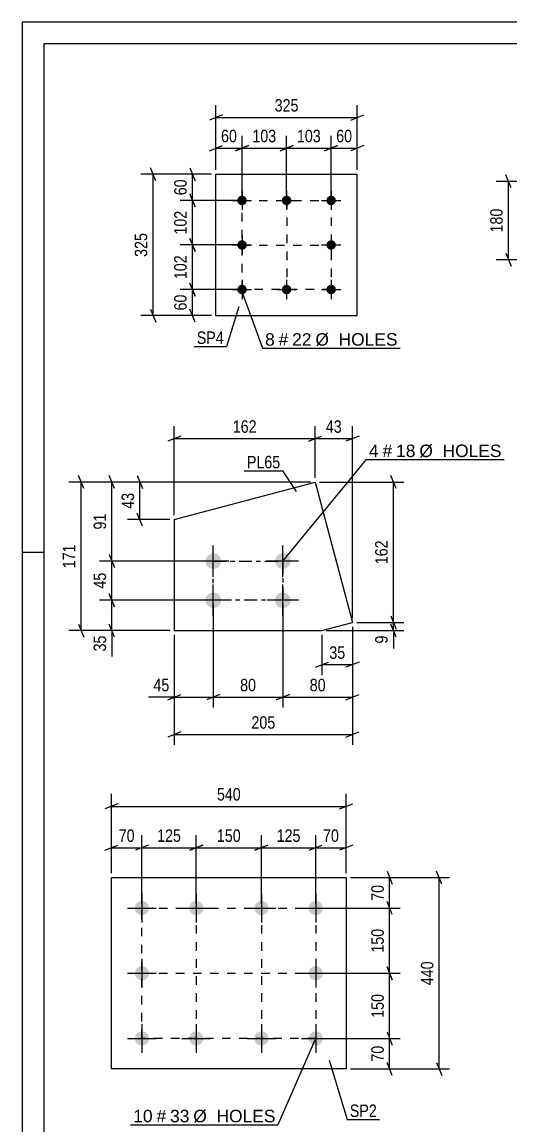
# Model space of a CAD drawing. Header units: millimetres. Extents: x 0 to 594, y 0 to 420.
# Drawn here: x 0 to 112.5, y 166.1 to 420 of the extents above; entities that cross this region are included whole.
import ezdxf

# ---------------------------------------------------------------- set-up
doc = ezdxf.new("R2010")
doc.units = ezdxf.units.MM
doc.linetypes.add('DXK_LINE_DOT2', pattern=[3.9198, 1.9599, -1.9599])
doc.linetypes.add('DXK_LINE_DOT3', pattern=[5.9187, 2.979, -0.9799, 0.9799, -0.9799])
doc.styles.add('Arial', font='ARIAL.TTF', dxfattribs={"height": 0.2})
doc.styles.add('Arial Narrow', font='ARIALN.TTF', dxfattribs={"height": 0.2})

# ---------------------------------------------------------------- blocks, each defined once
blk = doc.blocks.new('Unknown-389627196-1132')
at = {"color": 5, "linetype": 'Continuous'}
for p, q in [((594, 420), (0, 420)), ((0, 420), (0, 0)), ((589, 415), (5, 415)), ((5, 415), (5, 5)), ((5, 298), (0, 298))]:
    blk.add_line(p, q, dxfattribs=at)
blk = doc.blocks.new('Part-389627196-4278 - 4262')
at = {"color": 2, "linetype": 'Continuous'}
for p, q in [((20.57, 179.21), (20.57, 223.21)), ((20.57, 223.21), (74.57, 223.21)), ((74.57, 223.21), (74.57, 179.21)), ((74.57, 179.21), (20.57, 179.21))]:
    blk.add_line(p, q, dxfattribs=at)
blk = doc.blocks.new('Bolt-389627196-4309 - 4262')
at = {"linetype": 'Continuous'}
for points in [[(27.57, 217.86, -1), (27.57, 214.56, -1)], [(40.07, 217.86, -1), (40.07, 214.56, -1)], [(55.07, 217.86, -1), (55.07, 214.56, -1)], [(67.57, 217.86, -1), (67.57, 214.56, -1)], [(27.57, 202.86, -1), (27.57, 199.56, -1)], [(67.57, 202.86, -1), (67.57, 199.56, -1)], [(27.57, 187.86, -1), (27.57, 184.56, -1)], [(40.07, 187.86, -1), (40.07, 184.56, -1)], [(55.07, 187.86, -1), (55.07, 184.56, -1)], [(67.57, 187.86, -1), (67.57, 184.56, -1)]]:
    blk.add_hatch(color=1, dxfattribs=at).paths.add_polyline_path(points)
at = {"color": 1, "linetype": 'Continuous'}
for p, q in [((27.57, 219.51), (27.57, 212.91)), ((40.07, 219.51), (40.07, 212.91)), ((55.07, 219.51), (55.07, 212.91)), ((67.57, 219.51), (67.57, 212.91)), ((24.27, 216.21), (30.87, 216.21)), ((36.77, 216.21), (43.37, 216.21)), ((51.77, 216.21), (58.37, 216.21)), ((64.27, 216.21), (70.87, 216.21)), ((27.57, 204.51), (27.57, 197.91)), ((67.57, 204.51), (67.57, 197.91)), ((24.27, 201.21), (30.87, 201.21)), ((64.27, 201.21), (70.87, 201.21)), ((27.57, 189.51), (27.57, 182.91)), ((40.07, 189.51), (40.07, 182.91)), ((55.07, 189.51), (55.07, 182.91)), ((67.57, 189.51), (67.57, 182.91)), ((24.27, 186.21), (30.87, 186.21)), ((36.77, 186.21), (43.37, 186.21)), ((51.77, 186.21), (58.37, 186.21)), ((64.27, 186.21), (70.87, 186.21))]:
    blk.add_line(p, q, dxfattribs=at)
blk = doc.blocks.new('Bolt-389627196-4029 - 3971')
at = {"linetype": 'Continuous'}
for points in [[(50.61, 380.08, -1), (50.61, 377.88, -1)], [(60.86, 380.08, -1), (60.86, 377.88, -1)], [(71.11, 380.08, -1), (71.11, 377.88, -1)], [(50.61, 369.83, -1), (50.61, 367.63, -1)], [(71.11, 369.83, -1), (71.11, 367.63, -1)], [(50.61, 359.58, -1), (50.61, 357.38, -1)], [(60.86, 359.58, -1), (60.86, 357.38, -1)], [(71.11, 359.58, -1), (71.11, 357.38, -1)]]:
    blk.add_hatch(color=1, dxfattribs=at).paths.add_polyline_path(points)
at = {"color": 1, "linetype": 'Continuous'}
for p, q in [((50.61, 381.18), (50.61, 376.78)), ((60.86, 381.18), (60.86, 376.78)), ((71.11, 381.18), (71.11, 376.78)), ((48.41, 378.98), (52.81, 378.98)), ((58.66, 378.98), (63.06, 378.98)), ((68.91, 378.98), (73.31, 378.98)), ((50.61, 370.93), (50.61, 366.53)), ((71.11, 370.93), (71.11, 366.53)), ((48.41, 368.73), (52.81, 368.73)), ((68.91, 368.73), (73.31, 368.73)), ((50.61, 360.68), (50.61, 356.28)), ((60.86, 360.68), (60.86, 356.28)), ((71.11, 360.68), (71.11, 356.28)), ((48.41, 358.48), (52.81, 358.48)), ((58.66, 358.48), (63.06, 358.48)), ((68.91, 358.48), (73.31, 358.48))]:
    blk.add_line(p, q, dxfattribs=at)
blk = doc.blocks.new('Part-389627196-4034 - 3971')
at = {"color": 2, "linetype": 'Continuous'}
for p, q in [((44.61, 352.48), (44.61, 384.98)), ((44.61, 384.98), (77.11, 384.98)), ((77.11, 352.48), (77.11, 384.98)), ((44.61, 352.48), (77.11, 352.48))]:
    blk.add_line(p, q, dxfattribs=at)
blk = doc.blocks.new('Part-389627196-10511 - 10505')
at = {"color": 2, "linetype": 'Continuous'}
for p, q in [((35.02, 305.56), (67.43, 314.19)), ((67.43, 314.19), (76.03, 281.89)), ((35.02, 305.56), (35, 280.02)), ((69, 280.02), (76.03, 281.89)), ((35, 280.02), (69, 280.02))]:
    blk.add_line(p, q, dxfattribs=at)
blk = doc.blocks.new('Bolt-389627196-10542 - 10505')
at = {"linetype": 'Continuous'}
for points in [[(42.2, 296.02, -1), (45.8, 296.02, -1)], [(58.2, 296.02, -1), (61.8, 296.02, -1)], [(42.2, 287.02, -1), (45.8, 287.02, -1)], [(58.2, 287.02, -1), (61.8, 287.02, -1)]]:
    blk.add_hatch(color=1, dxfattribs=at).paths.add_polyline_path(points)
at = {"color": 1, "linetype": 'Continuous'}
for p, q in [((44, 292.42), (44, 299.62)), ((60, 292.42), (60, 299.62)), ((47.6, 296.02), (40.4, 296.02)), ((63.6, 296.02), (56.4, 296.02)), ((44, 283.42), (44, 290.62)), ((60, 283.42), (60, 290.62)), ((47.6, 287.02), (40.4, 287.02)), ((63.6, 287.02), (56.4, 287.02))]:
    blk.add_line(p, q, dxfattribs=at)
blk = doc.blocks.new('Rectangle-389627196-4405 - 4262')
at = {"color": 1, "linetype": 'DXK_LINE_DOT2'}
blk.add_lwpolyline([(27.57, 216.21), (67.57, 216.21), (67.57, 186.21), (27.57, 186.21), (27.57, 216.21)], close=True, dxfattribs=at)
blk = doc.blocks.new('Rectangle-389627196-4121 - 3971')
at = {"color": 1, "linetype": 'DXK_LINE_DOT2'}
blk.add_lwpolyline([(50.61, 378.98), (71.11, 378.98), (71.11, 358.48), (50.61, 358.48), (50.61, 378.98)], close=True, dxfattribs=at)
blk = doc.blocks.new('Rectangle-389627196-26639 - 10505')
at = {"color": 1, "linetype": 'DXK_LINE_DOT3'}
blk.add_lwpolyline([(44, 296.02), (60, 296.02), (60, 287.02), (44, 287.02), (44, 296.02)], close=True, dxfattribs=at)
blk = doc.blocks.new('Line-389627196-4398 - 4262')
at = {"color": 1, "linetype": 'DXK_LINE_DOT2'}
blk.add_line((27.57, 201.21), (67.57, 201.21), dxfattribs=at)
blk = doc.blocks.new('Line-389627196-4114 - 3971')
at = {"color": 1, "linetype": 'DXK_LINE_DOT2'}
blk.add_line((50.61, 368.68), (71.11, 368.68), dxfattribs=at)
blk = doc.blocks.new('Line-389627196-4391 - 4262')
at = {"color": 1, "linetype": 'DXK_LINE_DOT2'}
blk.add_line((55.07, 216.21), (55.07, 186.21), dxfattribs=at)
blk = doc.blocks.new('Line-389627196-4107 - 3971')
at = {"color": 1, "linetype": 'DXK_LINE_DOT2'}
blk.add_line((60.91, 378.98), (60.91, 358.48), dxfattribs=at)
blk = doc.blocks.new('Line-389627196-4384 - 4262')
at = {"color": 1, "linetype": 'DXK_LINE_DOT2'}
blk.add_line((40.07, 216.21), (40.07, 186.21), dxfattribs=at)
blk = doc.blocks.new('StraightDimension-389627196-4334 - 4262')
at = {"color": 7, "linetype": 'Continuous'}
for p, q in [((67.57, 217.21), (67.57, 232.94)), ((74.57, 224.21), (74.57, 232.94)), ((66.07, 229.49), (69.07, 230.69)), ((67.57, 230.09), (74.57, 230.09)), ((76.07, 230.69), (73.07, 229.49))]:
    blk.add_line(p, q, dxfattribs=at)
at = {"color": 0}
blk.add_wipeout([(73.5, 230.84), (73.5, 235.04), (68.64, 235.04), (68.64, 230.84)], dxfattribs=at)
at = {"color": 3, "style": 'Arial Narrow'}
blk.add_text('70', height=2.863, dxfattribs=at).set_placement((69.24, 231.44))
blk = doc.blocks.new('StraightDimension-389627196-30563 - 4262')
at = {"color": 7, "linetype": 'Continuous'}
for p, q in [((27.57, 217.21), (27.57, 232.94)), ((40.07, 217.21), (40.07, 232.94)), ((29.07, 230.69), (26.07, 229.49)), ((27.57, 230.09), (40.07, 230.09)), ((38.57, 229.49), (41.57, 230.69))]:
    blk.add_line(p, q, dxfattribs=at)
at = {"color": 0}
blk.add_wipeout([(37.16, 230.84), (37.16, 235.04), (30.48, 235.04), (30.48, 230.84)], dxfattribs=at)
at = {"color": 3, "style": 'Arial Narrow'}
blk.add_text('125', height=2.863, dxfattribs=at).set_placement((31.08, 231.44))
blk = doc.blocks.new('StraightDimension-389627196-30565 - 4262')
at = {"color": 7, "linetype": 'Continuous'}
for p, q in [((40.07, 217.21), (40.07, 232.94)), ((55.07, 217.21), (55.07, 232.94)), ((41.57, 230.69), (38.57, 229.49)), ((40.07, 230.09), (55.07, 230.09)), ((53.57, 229.49), (56.57, 230.69))]:
    blk.add_line(p, q, dxfattribs=at)
at = {"color": 0}
blk.add_wipeout([(50.91, 230.84), (50.91, 235.04), (44.23, 235.04), (44.23, 230.84)], dxfattribs=at)
at = {"color": 3, "style": 'Arial Narrow'}
blk.add_text('150', height=2.863, dxfattribs=at).set_placement((44.83, 231.44))
blk = doc.blocks.new('StraightDimension-389627196-4360 - 4262')
at = {"color": 7, "linetype": 'Continuous'}
for p, q in [((68.57, 186.21), (86.97, 186.21)), ((83.97, 187.71), (85.17, 184.71)), ((84.57, 179.21), (84.57, 186.21)), ((85.17, 177.71), (83.97, 180.71)), ((75.57, 179.21), (86.97, 179.21))]:
    blk.add_line(p, q, dxfattribs=at)
at = {"color": 0}
blk.add_wipeout([(83.82, 185.14), (79.62, 185.14), (79.62, 180.28), (83.82, 180.28)], dxfattribs=at)
at = {"color": 3, "style": 'Arial Narrow'}
blk.add_text('70', height=2.863, rotation=90.0002, dxfattribs=at).set_placement((83.22, 180.88))
blk = doc.blocks.new('StraightDimension-389627196-4311 - 4262')
at = {"color": 7, "linetype": 'Continuous'}
for p, q in [((20.57, 224.21), (20.57, 242.45)), ((74.57, 224.21), (74.57, 242.45)), ((22.07, 240.2), (19.07, 239)), ((20.57, 239.6), (74.57, 239.6)), ((73.07, 239), (76.07, 240.2))]:
    blk.add_line(p, q, dxfattribs=at)
at = {"color": 0}
blk.add_wipeout([(50.91, 240.35), (50.91, 244.55), (44.23, 244.55), (44.23, 240.35)], dxfattribs=at)
at = {"color": 3, "style": 'Arial Narrow'}
blk.add_text('540', height=2.863, dxfattribs=at).set_placement((44.83, 240.95))
blk = doc.blocks.new('StraightDimension-389627196-4324 - 4262')
at = {"color": 7, "linetype": 'Continuous'}
for p, q in [((20.57, 224.21), (20.57, 232.94)), ((27.57, 217.21), (27.57, 232.94)), ((19.07, 229.49), (22.07, 230.69)), ((20.57, 230.09), (27.57, 230.09)), ((29.07, 230.69), (26.07, 229.49))]:
    blk.add_line(p, q, dxfattribs=at)
at = {"color": 0}
blk.add_wipeout([(26.5, 230.84), (26.5, 235.04), (21.64, 235.04), (21.64, 230.84)], dxfattribs=at)
at = {"color": 3, "style": 'Arial Narrow'}
blk.add_text('70', height=2.863, dxfattribs=at).set_placement((22.24, 231.44))
blk = doc.blocks.new('StraightDimension-389627196-4349 - 4262')
at = {"color": 7, "linetype": 'Continuous'}
for p, q in [((96.58, 221.71), (95.38, 224.71)), ((75.57, 223.21), (98.38, 223.21)), ((95.98, 179.21), (95.98, 223.21)), ((95.38, 180.71), (96.58, 177.71)), ((75.57, 179.21), (98.38, 179.21))]:
    blk.add_line(p, q, dxfattribs=at)
at = {"color": 0}
blk.add_wipeout([(95.23, 204.55), (91.03, 204.55), (91.03, 197.86), (95.23, 197.86)], dxfattribs=at)
at = {"color": 3, "style": 'Arial Narrow'}
blk.add_text('440', height=2.863, rotation=90.0002, dxfattribs=at).set_placement((94.63, 198.46))
blk = doc.blocks.new('StraightDimension-389627196-4370 - 4262')
at = {"color": 7, "linetype": 'Continuous'}
for p, q in [((83.97, 224.71), (85.17, 221.71)), ((75.57, 223.21), (86.97, 223.21)), ((84.57, 216.21), (84.57, 223.21)), ((68.57, 216.21), (86.97, 216.21)), ((85.17, 214.71), (83.97, 217.71))]:
    blk.add_line(p, q, dxfattribs=at)
at = {"color": 0}
blk.add_wipeout([(83.82, 222.14), (79.62, 222.14), (79.62, 217.28), (83.82, 217.28)], dxfattribs=at)
at = {"color": 3, "style": 'Arial Narrow'}
blk.add_text('70', height=2.863, rotation=90.0002, dxfattribs=at).set_placement((83.22, 217.88))
blk = doc.blocks.new('StraightDimension-389627196-30567 - 4262')
at = {"color": 7, "linetype": 'Continuous'}
for p, q in [((55.07, 217.21), (55.07, 232.94)), ((67.57, 217.21), (67.57, 232.94)), ((56.57, 230.69), (53.57, 229.49)), ((55.07, 230.09), (67.57, 230.09)), ((66.07, 229.49), (69.07, 230.69))]:
    blk.add_line(p, q, dxfattribs=at)
at = {"color": 0}
blk.add_wipeout([(64.66, 230.84), (64.66, 235.04), (57.98, 235.04), (57.98, 230.84)], dxfattribs=at)
at = {"color": 3, "style": 'Arial Narrow'}
blk.add_text('125', height=2.863, dxfattribs=at).set_placement((58.58, 231.44))
blk = doc.blocks.new('StraightDimension-389627196-30587 - 4262')
at = {"color": 7, "linetype": 'Continuous'}
for p, q in [((68.57, 201.21), (86.97, 201.21)), ((85.17, 199.71), (83.97, 202.71)), ((84.57, 186.21), (84.57, 201.21)), ((68.57, 186.21), (86.97, 186.21)), ((83.97, 187.71), (85.17, 184.71))]:
    blk.add_line(p, q, dxfattribs=at)
at = {"color": 0}
blk.add_wipeout([(83.82, 197.05), (79.62, 197.05), (79.62, 190.36), (83.82, 190.36)], dxfattribs=at)
at = {"color": 3, "style": 'Arial Narrow'}
blk.add_text('150', height=2.863, rotation=90.0002, dxfattribs=at).set_placement((83.22, 190.96))
blk = doc.blocks.new('StraightDimension-389627196-30589 - 4262')
at = {"color": 7, "linetype": 'Continuous'}
for p, q in [((68.57, 216.21), (86.97, 216.21)), ((85.17, 214.71), (83.97, 217.71)), ((84.57, 201.21), (84.57, 216.21)), ((68.57, 201.21), (86.97, 201.21)), ((83.97, 202.71), (85.17, 199.71))]:
    blk.add_line(p, q, dxfattribs=at)
at = {"color": 0}
blk.add_wipeout([(83.82, 212.05), (79.62, 212.05), (79.62, 205.36), (83.82, 205.36)], dxfattribs=at)
at = {"color": 3, "style": 'Arial Narrow'}
blk.add_text('150', height=2.863, rotation=90.0002, dxfattribs=at).set_placement((83.22, 205.96))
blk = doc.blocks.new('StraightDimension-389627196-25412 - 4871')
at = {"color": 7, "linetype": 'Continuous'}
for p, q in [((112.52, 381.85), (111.32, 384.85)), ((131.77, 383.35), (109.07, 383.35)), ((111.92, 365.35), (111.92, 383.35)), ((111.32, 366.85), (112.52, 363.85)), ((141.62, 365.35), (109.07, 365.35))]:
    blk.add_line(p, q, dxfattribs=at)
at = {"color": 0}
blk.add_wipeout([(111.17, 377.7), (106.97, 377.7), (106.97, 371.01), (111.17, 371.01)], dxfattribs=at)
at = {"color": 3, "style": 'Arial Narrow'}
blk.add_text('180', height=2.863, rotation=90.0002, dxfattribs=at).set_placement((110.57, 371.61))
blk = doc.blocks.new('StraightDimension-389627196-32167 - 3971')
at = {"color": 7, "linetype": 'Continuous'}
for p, q in [((44.61, 385.98), (44.61, 393.87)), ((50.61, 379.98), (50.61, 393.87)), ((43.11, 390.42), (46.11, 391.62)), ((44.61, 391.02), (50.61, 391.02)), ((52.11, 391.62), (49.11, 390.42))]:
    blk.add_line(p, q, dxfattribs=at)
at = {"color": 0}
blk.add_wipeout([(50.04, 391.77), (50.04, 395.97), (45.18, 395.97), (45.18, 391.77)], dxfattribs=at)
at = {"color": 3, "style": 'Arial Narrow'}
blk.add_text('60', height=2.863, dxfattribs=at).set_placement((45.78, 392.37))
blk = doc.blocks.new('StraightDimension-389627196-32120 - 3971')
at = {"color": 7, "linetype": 'Continuous'}
for p, q in [((49.61, 358.48), (36.36, 358.48)), ((38.61, 359.98), (39.81, 356.98)), ((39.21, 352.48), (39.21, 358.48)), ((39.81, 350.98), (38.61, 353.98)), ((43.61, 352.48), (36.36, 352.48))]:
    blk.add_line(p, q, dxfattribs=at)
at = {"color": 0}
blk.add_wipeout([(38.46, 357.91), (34.26, 357.91), (34.26, 353.06), (38.46, 353.06)], dxfattribs=at)
at = {"color": 3, "style": 'Arial Narrow'}
blk.add_text('60', height=2.863, rotation=90.0002, dxfattribs=at).set_placement((37.86, 353.66))
blk = doc.blocks.new('StraightDimension-389627196-32117 - 3971')
at = {"color": 7, "linetype": 'Continuous'}
for p, q in [((38.61, 386.48), (39.81, 383.48)), ((43.61, 384.98), (36.36, 384.98)), ((39.21, 378.98), (39.21, 384.98)), ((49.61, 378.98), (36.36, 378.98)), ((39.81, 377.48), (38.61, 380.48))]:
    blk.add_line(p, q, dxfattribs=at)
at = {"color": 0}
blk.add_wipeout([(38.46, 384.41), (34.26, 384.41), (34.26, 379.56), (38.46, 379.56)], dxfattribs=at)
at = {"color": 3, "style": 'Arial Narrow'}
blk.add_text('60', height=2.863, rotation=90.0002, dxfattribs=at).set_placement((37.86, 380.16))
blk = doc.blocks.new('StraightDimension-389627196-32166 - 3971')
at = {"color": 7, "linetype": 'Continuous'}
for p, q in [((50.61, 379.98), (50.61, 393.87)), ((60.86, 379.98), (60.86, 393.87)), ((49.11, 390.42), (52.11, 391.62)), ((50.61, 391.02), (60.86, 391.02)), ((62.36, 391.62), (59.36, 390.42))]:
    blk.add_line(p, q, dxfattribs=at)
at = {"color": 0}
blk.add_wipeout([(59.08, 391.77), (59.08, 395.97), (52.39, 395.97), (52.39, 391.77)], dxfattribs=at)
at = {"color": 3, "style": 'Arial Narrow'}
blk.add_text('103', height=2.863, dxfattribs=at).set_placement((52.99, 392.37))
blk = doc.blocks.new('StraightDimension-389627196-32118 - 3971')
at = {"color": 7, "linetype": 'Continuous'}
for p, q in [((49.61, 378.98), (36.36, 378.98)), ((38.61, 380.48), (39.81, 377.48)), ((39.21, 368.73), (39.21, 378.98)), ((49.61, 368.73), (36.36, 368.73)), ((39.81, 367.23), (38.61, 370.23))]:
    blk.add_line(p, q, dxfattribs=at)
at = {"color": 0}
blk.add_wipeout([(38.46, 377.2), (34.26, 377.2), (34.26, 370.52), (38.46, 370.52)], dxfattribs=at)
at = {"color": 3, "style": 'Arial Narrow'}
blk.add_text('102', height=2.863, rotation=90.0002, dxfattribs=at).set_placement((37.86, 371.12))
blk = doc.blocks.new('StraightDimension-389627196-32119 - 3971')
at = {"color": 7, "linetype": 'Continuous'}
for p, q in [((49.61, 368.73), (36.36, 368.73)), ((38.61, 370.23), (39.81, 367.23)), ((39.21, 358.48), (39.21, 368.73)), ((49.61, 358.48), (36.36, 358.48)), ((39.81, 356.98), (38.61, 359.98))]:
    blk.add_line(p, q, dxfattribs=at)
at = {"color": 0}
blk.add_wipeout([(38.46, 366.95), (34.26, 366.95), (34.26, 360.27), (38.46, 360.27)], dxfattribs=at)
at = {"color": 3, "style": 'Arial Narrow'}
blk.add_text('102', height=2.863, rotation=90.0002, dxfattribs=at).set_placement((37.86, 360.87))
blk = doc.blocks.new('StraightDimension-389627196-32142 - 3971')
at = {"color": 7, "linetype": 'Continuous'}
for p, q in [((30.74, 383.48), (29.54, 386.48)), ((43.61, 384.98), (27.29, 384.98)), ((30.14, 352.48), (30.14, 384.98)), ((29.54, 353.98), (30.74, 350.98)), ((43.61, 352.48), (27.29, 352.48))]:
    blk.add_line(p, q, dxfattribs=at)
at = {"color": 0}
blk.add_wipeout([(29.39, 372.08), (25.19, 372.08), (25.19, 365.39), (29.39, 365.39)], dxfattribs=at)
at = {"color": 3, "style": 'Arial Narrow'}
blk.add_text('325', height=2.863, rotation=90.0002, dxfattribs=at).set_placement((28.79, 365.99))
blk = doc.blocks.new('StraightDimension-389627196-32153 - 3971')
at = {"color": 7, "linetype": 'Continuous'}
for p, q in [((46.11, 398.66), (43.11, 397.46)), ((44.61, 385.98), (44.61, 400.91)), ((75.61, 397.46), (78.61, 398.66)), ((77.11, 385.98), (77.11, 400.91)), ((44.61, 398.06), (77.11, 398.06))]:
    blk.add_line(p, q, dxfattribs=at)
at = {"color": 0}
blk.add_wipeout([(64.2, 398.81), (64.2, 403.01), (57.52, 403.01), (57.52, 398.81)], dxfattribs=at)
at = {"color": 3, "style": 'Arial Narrow'}
blk.add_text('325', height=2.863, dxfattribs=at).set_placement((58.12, 399.41))
blk = doc.blocks.new('StraightDimension-389627196-32164 - 3971')
at = {"color": 7, "linetype": 'Continuous'}
for p, q in [((71.11, 379.98), (71.11, 393.87)), ((77.11, 385.98), (77.11, 393.87)), ((69.61, 390.42), (72.61, 391.62)), ((71.11, 391.02), (77.11, 391.02)), ((78.61, 391.62), (75.61, 390.42))]:
    blk.add_line(p, q, dxfattribs=at)
at = {"color": 0}
blk.add_wipeout([(76.54, 391.77), (76.54, 395.97), (71.68, 395.97), (71.68, 391.77)], dxfattribs=at)
at = {"color": 3, "style": 'Arial Narrow'}
blk.add_text('60', height=2.863, dxfattribs=at).set_placement((72.28, 392.37))
blk = doc.blocks.new('StraightDimension-389627196-32165 - 3971')
at = {"color": 7, "linetype": 'Continuous'}
for p, q in [((60.86, 379.98), (60.86, 393.87)), ((71.11, 379.98), (71.11, 393.87)), ((59.36, 390.42), (62.36, 391.62)), ((60.86, 391.02), (71.11, 391.02)), ((72.61, 391.62), (69.61, 390.42))]:
    blk.add_line(p, q, dxfattribs=at)
at = {"color": 0}
blk.add_wipeout([(69.33, 391.77), (69.33, 395.97), (62.64, 395.97), (62.64, 391.77)], dxfattribs=at)
at = {"color": 3, "style": 'Arial Narrow'}
blk.add_text('103', height=2.863, dxfattribs=at).set_placement((63.24, 392.37))
blk = doc.blocks.new('StraightDimension-389627196-10551 - 10505')
at = {"color": 7, "linetype": 'Continuous'}
for p, q in [((20.07, 297.52), (21.27, 294.52)), ((43, 296.02), (17.82, 296.02)), ((20.67, 287.02), (20.67, 296.02)), ((43, 287.02), (17.82, 287.02)), ((21.27, 285.52), (20.07, 288.52))]:
    blk.add_line(p, q, dxfattribs=at)
at = {"color": 0}
blk.add_wipeout([(19.92, 293.95), (15.72, 293.95), (15.72, 289.09), (19.92, 289.09)], dxfattribs=at)
at = {"color": 3, "style": 'Arial Narrow'}
blk.add_text('45', height=2.863, rotation=90.0002, dxfattribs=at).set_placement((19.32, 289.69))
blk = doc.blocks.new('StraightDimension-389627196-26624 - 10505')
at = {"color": 7, "linetype": 'Continuous'}
for p, q in [((77.03, 281.89), (87.86, 281.89)), ((84.86, 283.39), (86.06, 280.39)), ((85.46, 280.02), (85.46, 281.89)), ((70, 280.02), (87.86, 280.02)), ((86.06, 278.52), (84.86, 281.52))]:
    blk.add_line(p, q, dxfattribs=at)
at = {"color": 0}
blk.add_wipeout([(84.71, 279.49), (80.51, 279.49), (80.51, 276.46), (84.71, 276.46)], dxfattribs=at)
at = {"color": 7, "linetype": 'Continuous'}
blk.add_line((85.46, 280.02), (85.46, 275.94), dxfattribs=at)
blk.add_line((85.46, 280.02), (85.46, 275.94), dxfattribs=at)
at = {"color": 3, "style": 'Arial Narrow'}
blk.add_text('9', height=2.86, rotation=90.0002, dxfattribs=at).set_placement((84.11, 277.06))
blk = doc.blocks.new('StraightDimension-389627196-10544 - 10505')
at = {"color": 7, "linetype": 'Continuous'}
for p, q in [((14.18, 312.69), (12.98, 315.69)), ((66.43, 314.19), (10.73, 314.19)), ((13.58, 280.02), (13.58, 314.19)), ((34, 280.02), (10.73, 280.02)), ((12.98, 281.52), (14.18, 278.52))]:
    blk.add_line(p, q, dxfattribs=at)
at = {"color": 0}
blk.add_wipeout([(12.83, 300.45), (8.63, 300.45), (8.63, 293.76), (12.83, 293.76)], dxfattribs=at)
at = {"color": 3, "style": 'Arial Narrow'}
blk.add_text('171', height=2.863, rotation=90.0002, dxfattribs=at).set_placement((12.23, 294.36))
blk = doc.blocks.new('StraightDimension-389627196-10561 - 10505')
at = {"color": 7, "linetype": 'Continuous'}
for p, q in [((21.27, 312.69), (20.07, 315.69)), ((66.43, 314.19), (17.82, 314.19)), ((20.67, 296.02), (20.67, 314.19)), ((20.07, 297.52), (21.27, 294.52)), ((43, 296.02), (17.82, 296.02))]:
    blk.add_line(p, q, dxfattribs=at)
at = {"color": 0}
blk.add_wipeout([(19.92, 307.53), (15.72, 307.53), (15.72, 302.68), (19.92, 302.68)], dxfattribs=at)
at = {"color": 3, "style": 'Arial Narrow'}
blk.add_text('91', height=2.863, rotation=90.0002, dxfattribs=at).set_placement((19.32, 303.28))
blk = doc.blocks.new('StraightDimension-389627196-10569 - 10505')
at = {"color": 7, "linetype": 'Continuous'}
for p, q in [((43, 287.02), (17.82, 287.02)), ((20.07, 288.52), (21.27, 285.52)), ((20.67, 280.02), (20.67, 287.02)), ((34, 280.02), (17.82, 280.02)), ((21.27, 278.52), (20.07, 281.52))]:
    blk.add_line(p, q, dxfattribs=at)
at = {"color": 0}
blk.add_wipeout([(19.92, 279.49), (15.72, 279.49), (15.72, 274.64), (19.92, 274.64)], dxfattribs=at)
at = {"color": 7, "linetype": 'Continuous'}
blk.add_line((20.67, 280.02), (20.67, 274.11), dxfattribs=at)
blk.add_line((20.67, 280.02), (20.67, 274.11), dxfattribs=at)
at = {"color": 3, "style": 'Arial Narrow'}
blk.add_text('35', height=2.863, rotation=90.0002, dxfattribs=at).set_placement((19.32, 275.24))
blk = doc.blocks.new('StraightDimension-389627196-10580 - 10505')
at = {"color": 7, "linetype": 'Continuous'}
for p, q in [((76.03, 280.89), (76.03, 253.72)), ((35, 279.02), (35, 253.72)), ((36.5, 256.72), (33.5, 255.52)), ((74.53, 255.52), (77.53, 256.72)), ((35, 256.12), (76.03, 256.12))]:
    blk.add_line(p, q, dxfattribs=at)
at = {"color": 0}
blk.add_wipeout([(58.86, 256.87), (58.86, 261.07), (52.17, 261.07), (52.17, 256.87)], dxfattribs=at)
at = {"color": 3, "style": 'Arial Narrow'}
blk.add_text('205', height=2.863, dxfattribs=at).set_placement((52.77, 257.47))
blk = doc.blocks.new('StraightDimension-389627196-10587 - 10505')
at = {"color": 7, "linetype": 'Continuous'}
for p, q in [((44, 286.02), (44, 262.33)), ((35, 279.02), (35, 262.33)), ((33.5, 264.13), (36.5, 265.33)), ((35, 264.73), (44, 264.73)), ((45.5, 265.33), (42.5, 264.13))]:
    blk.add_line(p, q, dxfattribs=at)
at = {"color": 0}
blk.add_wipeout([(34.48, 265.48), (34.48, 269.68), (29.62, 269.68), (29.62, 265.48)], dxfattribs=at)
at = {"color": 7, "linetype": 'Continuous'}
blk.add_line((35, 264.73), (29.1, 264.73), dxfattribs=at)
blk.add_line((35, 264.73), (29.1, 264.73), dxfattribs=at)
at = {"color": 3, "style": 'Arial Narrow'}
blk.add_text('45', height=2.863, dxfattribs=at).set_placement((30.22, 266.08))
blk = doc.blocks.new('StraightDimension-389627196-10597 - 10505')
at = {"color": 7, "linetype": 'Continuous'}
for p, q in [((44, 286.02), (44, 262.33)), ((60, 286.02), (60, 262.33)), ((45.5, 265.33), (42.5, 264.13)), ((44, 264.73), (60, 264.73)), ((58.5, 264.13), (61.5, 265.33))]:
    blk.add_line(p, q, dxfattribs=at)
at = {"color": 0}
blk.add_wipeout([(54.43, 265.48), (54.43, 269.68), (49.58, 269.68), (49.58, 265.48)], dxfattribs=at)
at = {"color": 3, "style": 'Arial Narrow'}
blk.add_text('80', height=2.863, dxfattribs=at).set_placement((50.18, 266.08))
blk = doc.blocks.new('StraightDimension-389627196-10607 - 10505')
at = {"color": 7, "linetype": 'Continuous'}
for p, q in [((60, 286.02), (60, 262.33)), ((76.03, 280.89), (76.03, 262.33)), ((61.5, 265.33), (58.5, 264.13)), ((60, 264.73), (76.03, 264.73)), ((74.53, 264.13), (77.53, 265.33))]:
    blk.add_line(p, q, dxfattribs=at)
at = {"color": 0}
blk.add_wipeout([(70.44, 265.48), (70.44, 269.68), (65.59, 269.68), (65.59, 265.48)], dxfattribs=at)
at = {"color": 3, "style": 'Arial Narrow'}
blk.add_text('80', height=2.863, dxfattribs=at).set_placement((66.19, 266.08))
blk = doc.blocks.new('StraightDimension-389627196-26589 - 10505')
at = {"color": 7, "linetype": 'Continuous'}
for p, q in [((67.43, 315.19), (67.43, 327.04)), ((76.03, 282.89), (76.03, 327.04)), ((65.93, 323.59), (68.93, 324.79)), ((67.43, 324.19), (76.03, 324.19)), ((77.53, 324.79), (74.53, 323.59))]:
    blk.add_line(p, q, dxfattribs=at)
at = {"color": 0}
blk.add_wipeout([(74.16, 324.94), (74.16, 329.14), (69.3, 329.14), (69.3, 324.94)], dxfattribs=at)
at = {"color": 3, "style": 'Arial Narrow'}
blk.add_text('43', height=2.863, dxfattribs=at).set_placement((69.9, 325.54))
blk = doc.blocks.new('StraightDimension-389627196-26590 - 10505')
at = {"color": 7, "linetype": 'Continuous'}
for p, q in [((35.02, 306.56), (35.02, 327.04)), ((67.43, 315.19), (67.43, 327.04)), ((36.52, 324.79), (33.52, 323.59)), ((35.02, 324.19), (67.43, 324.19)), ((65.93, 323.59), (68.93, 324.79))]:
    blk.add_line(p, q, dxfattribs=at)
at = {"color": 0}
blk.add_wipeout([(54.57, 324.94), (54.57, 329.14), (47.88, 329.14), (47.88, 324.94)], dxfattribs=at)
at = {"color": 3, "style": 'Arial Narrow'}
blk.add_text('162', height=2.863, dxfattribs=at).set_placement((48.48, 325.54))
blk = doc.blocks.new('StraightDimension-389627196-26604 - 10505')
at = {"color": 7, "linetype": 'Continuous'}
for p, q in [((26.51, 315.69), (27.71, 312.69)), ((66.43, 314.19), (24.26, 314.19)), ((27.11, 305.56), (27.11, 314.19)), ((34.02, 305.56), (24.26, 305.56)), ((27.71, 304.06), (26.51, 307.06))]:
    blk.add_line(p, q, dxfattribs=at)
at = {"color": 0}
blk.add_wipeout([(26.36, 312.3), (22.16, 312.3), (22.16, 307.45), (26.36, 307.45)], dxfattribs=at)
at = {"color": 3, "style": 'Arial Narrow'}
blk.add_text('43', height=2.863, rotation=90.0002, dxfattribs=at).set_placement((25.76, 308.05))
blk = doc.blocks.new('StraightDimension-389627196-26623 - 10505')
at = {"color": 7, "linetype": 'Continuous'}
for p, q in [((86.06, 312.69), (84.86, 315.69)), ((68.43, 314.19), (87.86, 314.19)), ((85.46, 281.89), (85.46, 314.19)), ((77.03, 281.89), (87.86, 281.89)), ((84.86, 283.39), (86.06, 280.39))]:
    blk.add_line(p, q, dxfattribs=at)
at = {"color": 0}
blk.add_wipeout([(84.71, 301.38), (80.51, 301.38), (80.51, 294.7), (84.71, 294.7)], dxfattribs=at)
at = {"color": 3, "style": 'Arial Narrow'}
blk.add_text('162', height=2.863, rotation=90.0002, dxfattribs=at).set_placement((84.11, 295.3))
blk = doc.blocks.new('StraightDimension-389627196-26650 - 10505')
at = {"color": 7, "linetype": 'Continuous'}
for p, q in [((76.03, 280.89), (76.03, 269.8)), ((69, 279.02), (69, 269.8)), ((67.5, 271.6), (70.5, 272.8)), ((69, 272.2), (76.03, 272.2)), ((77.53, 272.8), (74.53, 271.6))]:
    blk.add_line(p, q, dxfattribs=at)
at = {"color": 0}
blk.add_wipeout([(74.94, 272.95), (74.94, 277.15), (70.09, 277.15), (70.09, 272.95)], dxfattribs=at)
at = {"color": 3, "style": 'Arial Narrow'}
blk.add_text('35', height=2.863, dxfattribs=at).set_placement((70.69, 273.55))
blk = doc.blocks.new('Mark-389627196-4274 - 4262')
at = {"color": 0}
blk.add_wipeout([(81.62, 168.16), (81.62, 171.16), (75.41, 171.16), (75.41, 168.16)], dxfattribs=at)
blk.add_wipeout([(81.62, 168.16), (81.62, 171.16), (75.41, 171.16), (75.41, 168.16)], dxfattribs=at)
at = {"color": 30, "linetype": 'Continuous'}
for p, q in [((70.62, 181.23), (74.81, 167.56)), ((74.81, 167.56), (82.22, 167.56))]:
    blk.add_line(p, q, dxfattribs=at)
at = {"color": 3, "style": 'Arial Narrow'}
blk.add_text('SP2', height=2.863, dxfattribs=at).set_placement((75.41, 168.16))
blk = doc.blocks.new('Mark-389627196-4305 - 4262')
at = {"color": 0}
blk.add_wipeout([(30.02, 166.94), (30.02, 169.94), (25.58, 169.94), (25.58, 166.94)], dxfattribs=at)
blk.add_wipeout([(30.02, 166.94), (30.02, 169.94), (25.58, 169.94), (25.58, 166.94)], dxfattribs=at)
blk.add_wipeout([(33.15, 166.94), (33.15, 169.94), (30.92, 169.94), (30.92, 166.94)], dxfattribs=at)
blk.add_wipeout([(33.15, 166.94), (33.15, 169.94), (30.92, 169.94), (30.92, 166.94)], dxfattribs=at)
at = {"color": 3, "style": 'Arial'}
blk.add_text('10', height=2.865, dxfattribs=at).set_placement((25.58, 166.94))
at = {"color": 0}
blk.add_wipeout([(38.49, 166.94), (38.49, 169.94), (34.05, 169.94), (34.05, 166.94)], dxfattribs=at)
blk.add_wipeout([(38.49, 166.94), (38.49, 169.94), (34.05, 169.94), (34.05, 166.94)], dxfattribs=at)
at = {"color": 3, "style": 'Arial'}
blk.add_text('#', height=2.87, dxfattribs=at).set_placement((30.92, 166.94))
at = {"color": 0}
blk.add_wipeout([(58.28, 166.94), (58.28, 169.94), (39.39, 169.94), (39.39, 166.94)], dxfattribs=at)
blk.add_wipeout([(58.28, 166.94), (58.28, 169.94), (39.39, 169.94), (39.39, 166.94)], dxfattribs=at)
at = {"color": 7, "linetype": 'Continuous'}
for p in [(67.37, 185.8), (24.98, 166.34)]:
    blk.add_line(p, (58.88, 166.34), dxfattribs=at)
at = {"color": 3, "style": 'Arial'}
for s, p in [('33', (34.05, 166.94)), ('Ø  HOLES', (39.39, 166.94))]:
    blk.add_text(s, height=2.865, dxfattribs=at).set_placement(p)
blk = doc.blocks.new('Mark-389627196-4025 - 3971')
at = {"color": 0}
blk.add_wipeout([(58.12, 345.57), (58.12, 348.57), (55.9, 348.57), (55.9, 345.57)], dxfattribs=at)
blk.add_wipeout([(58.12, 345.57), (58.12, 348.57), (55.9, 348.57), (55.9, 345.57)], dxfattribs=at)
at = {"color": 7, "linetype": 'Continuous'}
blk.add_line((50.46, 358.23), (55.3, 344.97), dxfattribs=at)
at = {"color": 0}
blk.add_wipeout([(61.24, 345.57), (61.24, 348.57), (59.02, 348.57), (59.02, 345.57)], dxfattribs=at)
blk.add_wipeout([(61.24, 345.57), (61.24, 348.57), (59.02, 348.57), (59.02, 345.57)], dxfattribs=at)
at = {"color": 3, "style": 'Arial'}
blk.add_text('8', height=2.87, dxfattribs=at).set_placement((55.9, 345.57))
at = {"color": 0}
blk.add_wipeout([(66.59, 345.57), (66.59, 348.57), (62.14, 348.57), (62.14, 345.57)], dxfattribs=at)
blk.add_wipeout([(66.59, 345.57), (66.59, 348.57), (62.14, 348.57), (62.14, 345.57)], dxfattribs=at)
at = {"color": 3, "style": 'Arial'}
blk.add_text('#', height=2.87, dxfattribs=at).set_placement((59.02, 345.57))
at = {"color": 0}
blk.add_wipeout([(86.38, 345.57), (86.38, 348.57), (67.49, 348.57), (67.49, 345.57)], dxfattribs=at)
blk.add_wipeout([(86.38, 345.57), (86.38, 348.57), (67.49, 348.57), (67.49, 345.57)], dxfattribs=at)
at = {"color": 7, "linetype": 'Continuous'}
blk.add_line((55.3, 344.97), (86.98, 344.97), dxfattribs=at)
at = {"color": 3, "style": 'Arial'}
for s, p in [('22', (62.14, 345.57)), ('Ø  HOLES', (67.49, 345.57))]:
    blk.add_text(s, height=2.865, dxfattribs=at).set_placement(p)
blk = doc.blocks.new('Mark-389627196-4030 - 3971')
at = {"color": 0}
blk.add_wipeout([(46.41, 345.97), (46.41, 348.97), (40.2, 348.97), (40.2, 345.97)], dxfattribs=at)
blk.add_wipeout([(46.41, 345.97), (46.41, 348.97), (40.2, 348.97), (40.2, 345.97)], dxfattribs=at)
at = {"color": 30, "linetype": 'Continuous'}
for p in [(49.84, 354.48), (39.6, 345.37)]:
    blk.add_line(p, (47.01, 345.37), dxfattribs=at)
at = {"color": 3, "style": 'Arial Narrow'}
blk.add_text('SP4', height=2.863, dxfattribs=at).set_placement((40.2, 345.97))
blk = doc.blocks.new('Mark-389627196-10507 - 10505')
at = {"color": 0}
blk.add_wipeout([(59.4, 317.36), (59.4, 320.36), (51.73, 320.36), (51.73, 317.36)], dxfattribs=at)
blk.add_wipeout([(59.4, 317.36), (59.4, 320.36), (51.73, 320.36), (51.73, 317.36)], dxfattribs=at)
at = {"color": 30, "linetype": 'Continuous'}
for p in [(51.13, 316.76), (63.13, 312.05)]:
    blk.add_line(p, (60, 316.76), dxfattribs=at)
at = {"color": 3, "style": 'Arial Narrow'}
blk.add_text('PL65', height=2.863, dxfattribs=at).set_placement((51.73, 317.36))
blk = doc.blocks.new('Mark-389627196-10538 - 10505')
at = {"color": 0}
blk.add_wipeout([(82.03, 319.95), (82.03, 322.95), (79.81, 322.95), (79.81, 319.95)], dxfattribs=at)
blk.add_wipeout([(82.03, 319.95), (82.03, 322.95), (79.81, 322.95), (79.81, 319.95)], dxfattribs=at)
at = {"color": 7, "linetype": 'Continuous'}
blk.add_line((60, 296.02), (79.21, 319.35), dxfattribs=at)
at = {"color": 0}
blk.add_wipeout([(85.16, 319.95), (85.16, 322.95), (82.93, 322.95), (82.93, 319.95)], dxfattribs=at)
blk.add_wipeout([(85.16, 319.95), (85.16, 322.95), (82.93, 322.95), (82.93, 319.95)], dxfattribs=at)
at = {"color": 3, "style": 'Arial'}
blk.add_text('4', height=2.87, dxfattribs=at).set_placement((79.81, 319.95))
at = {"color": 0}
blk.add_wipeout([(90.51, 319.95), (90.51, 322.95), (86.06, 322.95), (86.06, 319.95)], dxfattribs=at)
blk.add_wipeout([(90.51, 319.95), (90.51, 322.95), (86.06, 322.95), (86.06, 319.95)], dxfattribs=at)
at = {"color": 3, "style": 'Arial'}
blk.add_text('#', height=2.87, dxfattribs=at).set_placement((82.93, 319.95))
at = {"color": 0}
blk.add_wipeout([(110.29, 319.95), (110.29, 322.95), (91.41, 322.95), (91.41, 319.95)], dxfattribs=at)
blk.add_wipeout([(110.29, 319.95), (110.29, 322.95), (91.41, 322.95), (91.41, 319.95)], dxfattribs=at)
at = {"color": 7, "linetype": 'Continuous'}
blk.add_line((79.21, 319.35), (110.89, 319.35), dxfattribs=at)
at = {"color": 3, "style": 'Arial'}
for s, p in [('18', (86.06, 319.95)), ('Ø  HOLES', (91.41, 319.95))]:
    blk.add_text(s, height=2.865, dxfattribs=at).set_placement(p)

msp = doc.modelspace()

# ---------------------------------------------------------------- block references
for name in ['Unknown-389627196-1132', 'Part-389627196-4034 - 3971', 'Bolt-389627196-4029 - 3971', 'Rectangle-389627196-4121 - 3971', 'Line-389627196-4107 - 3971', 'Line-389627196-4114 - 3971', 'Part-389627196-10511 - 10505', 'Bolt-389627196-10542 - 10505', 'Rectangle-389627196-26639 - 10505', 'Part-389627196-4278 - 4262', 'Bolt-389627196-4309 - 4262', 'Rectangle-389627196-4405 - 4262', 'Line-389627196-4384 - 4262', 'Line-389627196-4391 - 4262', 'Line-389627196-4398 - 4262']:
    msp.add_blockref(name, (0, 0))

# ---------------------------------------------------------------- next in the draw order: block references
for name in ['StraightDimension-389627196-32167 - 3971', 'StraightDimension-389627196-25412 - 4871', 'StraightDimension-389627196-32120 - 3971', 'StraightDimension-389627196-10551 - 10505', 'StraightDimension-389627196-26624 - 10505', 'StraightDimension-389627196-30563 - 4262', 'StraightDimension-389627196-4334 - 4262', 'StraightDimension-389627196-4360 - 4262']:
    msp.add_blockref(name, (0, 0))

# ---------------------------------------------------------------- next in the draw order: block references
for name in ['StraightDimension-389627196-32117 - 3971', 'StraightDimension-389627196-10544 - 10505', 'StraightDimension-389627196-30565 - 4262']:
    msp.add_blockref(name, (0, 0))

# ---------------------------------------------------------------- next in the draw order: block references
for name in ['StraightDimension-389627196-32166 - 3971', 'StraightDimension-389627196-10561 - 10505', 'StraightDimension-389627196-10569 - 10505', 'StraightDimension-389627196-4311 - 4262']:
    msp.add_blockref(name, (0, 0))

# ---------------------------------------------------------------- next in the draw order: block references
for name in ['StraightDimension-389627196-32118 - 3971', 'StraightDimension-389627196-10580 - 10505', 'StraightDimension-389627196-4324 - 4262', 'StraightDimension-389627196-4349 - 4262']:
    msp.add_blockref(name, (0, 0))

# ---------------------------------------------------------------- next in the draw order: block references
for name in ['StraightDimension-389627196-32119 - 3971', 'StraightDimension-389627196-10587 - 10505', 'StraightDimension-389627196-4370 - 4262', 'StraightDimension-389627196-30587 - 4262', 'Mark-389627196-4274 - 4262']:
    msp.add_blockref(name, (0, 0))

# ---------------------------------------------------------------- next in the draw order: block references
for name in ['StraightDimension-389627196-32142 - 3971', 'Mark-389627196-4025 - 3971', 'StraightDimension-389627196-10597 - 10505', 'StraightDimension-389627196-30567 - 4262', 'Mark-389627196-4305 - 4262']:
    msp.add_blockref(name, (0, 0))

# ---------------------------------------------------------------- next in the draw order: block references
for name in ['StraightDimension-389627196-32153 - 3971', 'Mark-389627196-4030 - 3971', 'StraightDimension-389627196-10607 - 10505', 'StraightDimension-389627196-30589 - 4262']:
    msp.add_blockref(name, (0, 0))

# ---------------------------------------------------------------- next in the draw order: block references
for name in ['StraightDimension-389627196-32164 - 3971', 'StraightDimension-389627196-26589 - 10505']:
    msp.add_blockref(name, (0, 0))

# ---------------------------------------------------------------- next in the draw order: block references
for name in ['StraightDimension-389627196-32165 - 3971', 'StraightDimension-389627196-26590 - 10505']:
    msp.add_blockref(name, (0, 0))

# ---------------------------------------------------------------- next in the draw order: block references
for name in ['StraightDimension-389627196-26604 - 10505', 'StraightDimension-389627196-26623 - 10505']:
    msp.add_blockref(name, (0, 0))

# ---------------------------------------------------------------- next in the draw order: block references
for name in ['Mark-389627196-10507 - 10505', 'StraightDimension-389627196-26650 - 10505']:
    msp.add_blockref(name, (0, 0))

# ---------------------------------------------------------------- next in the draw order: block references
msp.add_blockref('Mark-389627196-10538 - 10505', (0, 0))

doc.saveas('drawing.dxf')
